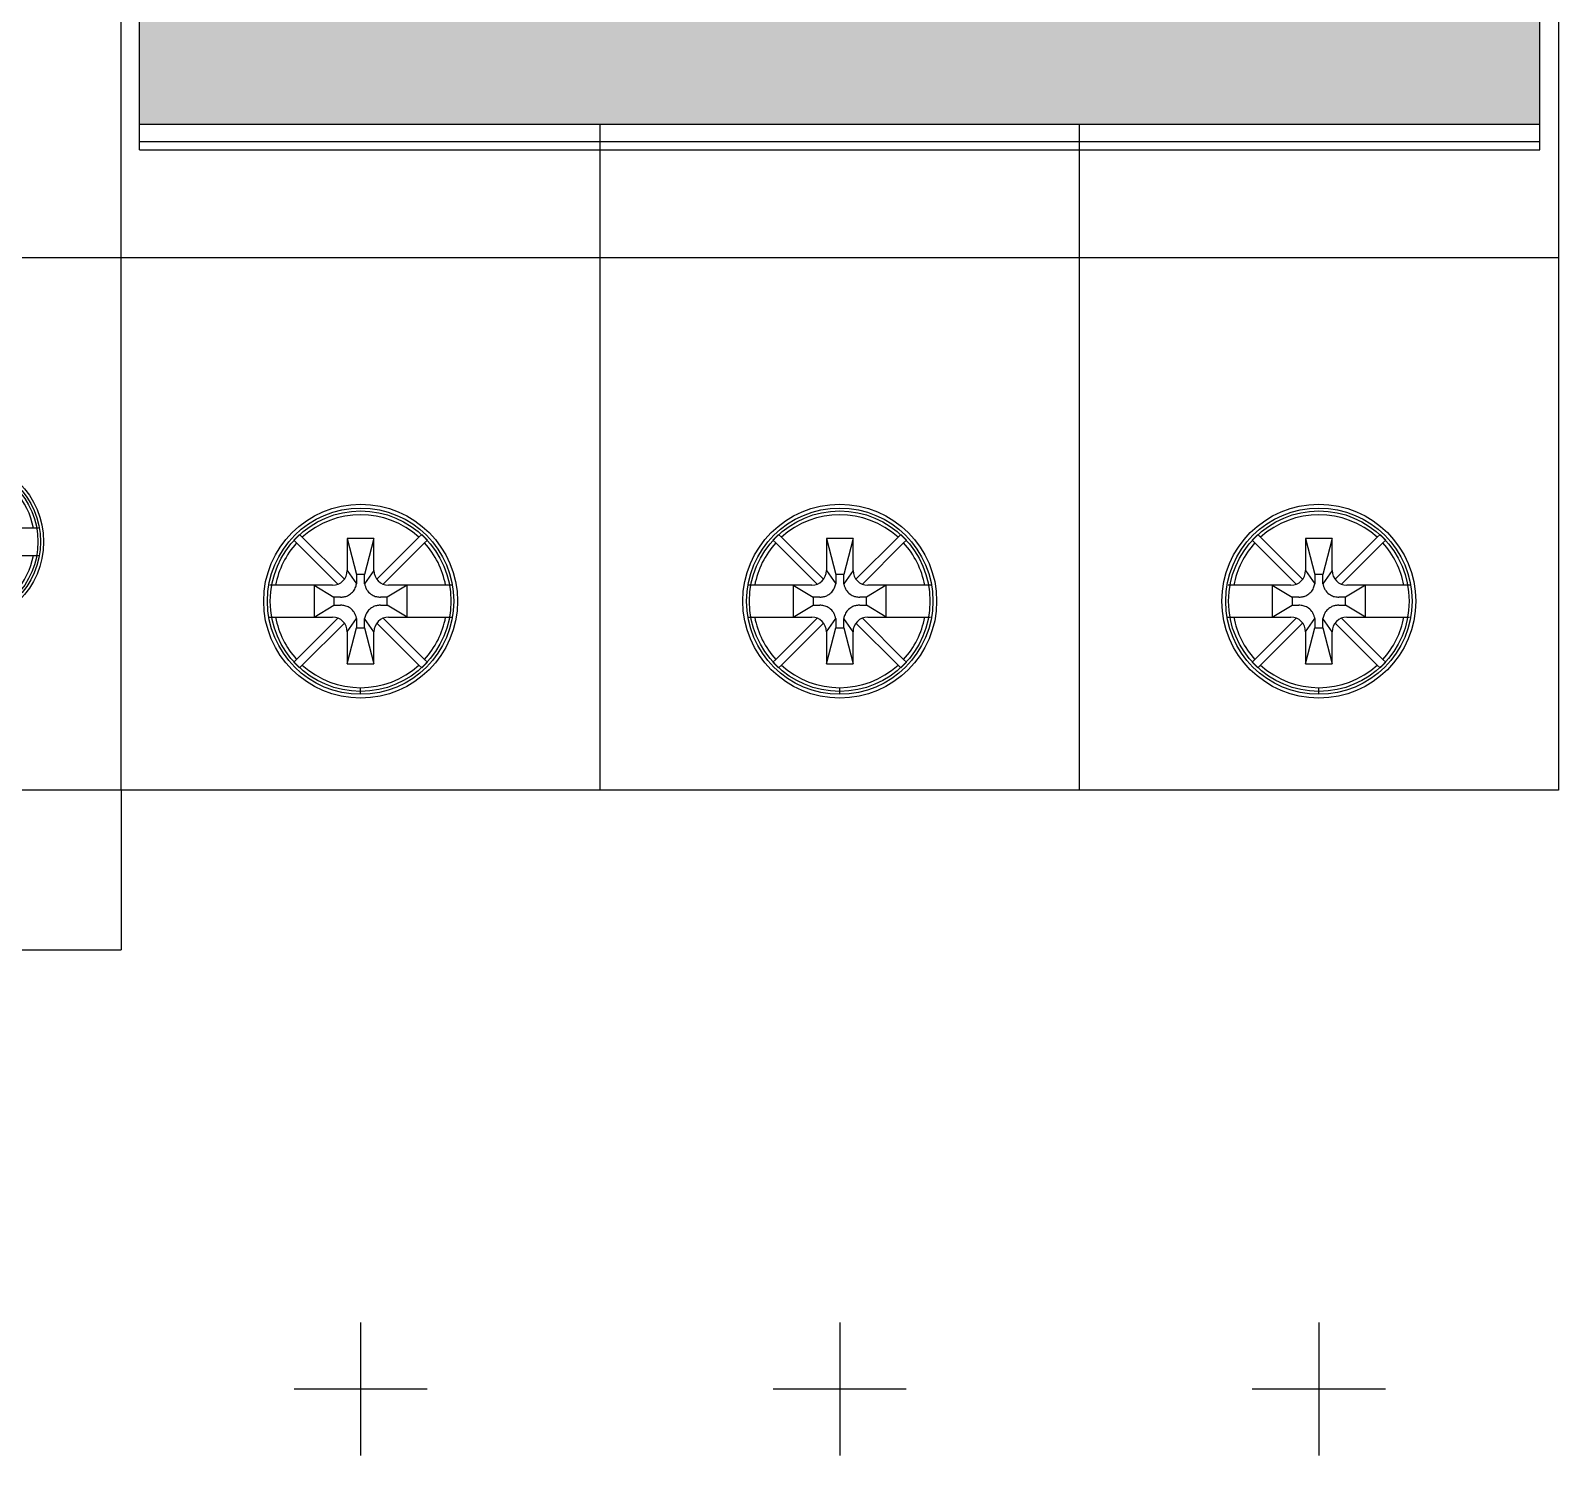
# Model space of a CAD drawing. Extents: x 1403505 to 1404105, y 398623 to 400223.
# Drawn here: x 1403819.5 to 1403876.9, y 399327.3 to 399380.8 of the extents above; entities that cross this region are included whole.
import ezdxf

# ---------------------------------------------------------------- set-up
doc = ezdxf.new("R2010")
doc.units = 0
doc.header["$MEASUREMENT"] = 0

# ---------------------------------------------------------------- blocks, each defined once
blk = doc.blocks.new('微端2P+ELE-63mm-2022.1')
at = {"color": 0}
for p, q in [((63, -42.5), (63, 42.5)), ((63, -42.5), (63, -48.5)), ((0, -48.5), (63, -48.5))]:
    blk.add_line(p, q, dxfattribs=at)
at = {"color": 0, "linetype": 'Continuous', "lineweight": 25}
for p, q in [((59.902, -32.65), (57.872, -32.65)), ((57.872, -33.68), (59.894, -33.68))]:
    blk.add_line(p, q, dxfattribs=at)
at = {"color": 0}
for points in [[(63, -42.5), (36, -42.5), (36, 42.5), (63, 42.5)], [(63, -22.5), (36, -22.5)]]:
    blk.add_lwpolyline(points, dxfattribs=at)
for radius in [3.124, 2.91]:
    blk.add_circle((56.969, -33.165), radius, dxfattribs=at)
at = {"color": 0, "linetype": 'Continuous', "lineweight": 25}
blk.add_circle((56.969, -33.165), 3.003, dxfattribs=at)
for radius, start, end in [(2.788, 10.63871, 42.35464), (2.789, 317.64536, 349.36129)]:
    blk.add_arc((56.969, -33.165), radius, start, end, dxfattribs=at)
blk = doc.blocks.new('微端3P-54mm-2022.1')
h = blk.add_hatch(color=0)
h.dxf.hatch_style = 1
h.paths.add_polyline_path([(53.3, -17.47), (53.3, -12.967), (0.7, -12.967), (0.7, -17.47)])
at = {"color": 0}
for p, q in [((0, -42.5), (0, 42.5)), ((54, 42.5), (54, -42.5)), ((18, -42.5), (18, -17.47)), ((36, -17.47), (36, -42.5)), ((54, -22.5), (0, -22.5)), ((54, -42.5), (0, -42.5))]:
    blk.add_line(p, q, dxfattribs=at)
at = {"color": 0, "linetype": 'Continuous', "lineweight": 25}
for p, q in [((0.7, -18.439), (0.7, -12.224)), ((53.3, -18.439), (53.3, -12.224)), ((0.7, -17.47), (53.3, -17.47)), ((0.7, -18.129), (53.3, -18.129)), ((0.7, -18.439), (53.3, -18.439)), ((6.702, -32.888), (6.49, -33.101)), ((6.49, -33.101), (6.598, -33.209)), ((6.598, -33.209), (8.15, -34.76)), ((6.81, -32.997), (6.702, -32.888)), ((8.39, -34.577), (6.81, -32.997)), ((8.5, -33.049), (8.85, -34.401)), ((9.5, -33.049), (8.5, -33.049)), ((8.5, -33.049), (8.5, -34.247)), ((9.5, -33.049), (9.15, -34.401)), ((9.5, -34.247), (9.5, -33.049)), ((11.19, -32.997), (9.61, -34.577)), ((9.85, -34.76), (11.402, -33.209)), ((11.298, -32.888), (11.19, -32.997)), ((11.51, -33.101), (11.298, -32.888)), ((11.402, -33.209), (11.51, -33.101)), ((24.702, -32.888), (24.49, -33.101)), ((24.49, -33.101), (24.598, -33.209)), ((24.598, -33.209), (26.15, -34.76)), ((24.81, -32.997), (24.702, -32.888)), ((26.39, -34.577), (24.81, -32.997)), ((26.5, -33.049), (26.5, -34.247)), ((27.5, -33.049), (26.5, -33.049)), ((26.5, -33.049), (26.85, -34.401)), ((27.5, -33.049), (27.15, -34.401)), ((27.5, -34.247), (27.5, -33.049)), ((29.19, -32.997), (27.61, -34.577)), ((27.85, -34.76), (29.402, -33.209)), ((29.298, -32.888), (29.19, -32.997)), ((29.51, -33.101), (29.298, -32.888)), ((29.402, -33.209), (29.51, -33.101)), ((42.702, -32.888), (42.49, -33.101)), ((42.49, -33.101), (42.598, -33.209)), ((42.598, -33.209), (44.15, -34.76)), ((42.81, -32.997), (42.702, -32.888)), ((44.39, -34.577), (42.81, -32.997)), ((44.5, -33.049), (44.85, -34.401)), ((45.5, -33.049), (44.5, -33.049)), ((44.5, -33.049), (44.5, -34.247)), ((45.5, -33.049), (45.15, -34.401)), ((45.5, -34.247), (45.5, -33.049)), ((47.19, -32.997), (45.61, -34.577)), ((45.85, -34.76), (47.402, -33.209)), ((47.298, -32.888), (47.19, -32.997)), ((47.51, -33.101), (47.298, -32.888)), ((47.402, -33.209), (47.51, -33.101)), ((8.5, -34.247), (8.85, -34.749)), ((9.15, -34.401), (8.85, -34.401)), ((8.85, -34.401), (8.85, -34.749)), ((9.5, -34.247), (9.15, -34.749)), ((9.15, -34.749), (9.15, -34.401)), ((26.5, -34.247), (26.85, -34.749)), ((27.15, -34.401), (26.85, -34.401)), ((26.85, -34.401), (26.85, -34.749)), ((27.5, -34.247), (27.15, -34.749)), ((27.15, -34.749), (27.15, -34.401)), ((44.5, -34.247), (44.85, -34.749)), ((44.85, -34.401), (44.85, -34.749)), ((45.15, -34.401), (44.85, -34.401)), ((45.5, -34.247), (45.15, -34.749)), ((45.15, -34.749), (45.15, -34.401)), ((7.948, -34.799), (5.591, -34.799)), ((7.25, -34.799), (7.25, -35.999)), ((7.25, -34.799), (8, -35.249)), ((10.75, -34.799), (10, -35.249)), ((12.418, -34.799), (10.052, -34.799)), ((10.75, -35.999), (10.75, -34.799)), ((25.948, -34.799), (23.591, -34.799)), ((25.25, -34.799), (25.25, -35.999)), ((25.25, -34.799), (26, -35.249)), ((28.75, -34.799), (28, -35.249)), ((30.418, -34.799), (28.052, -34.799)), ((28.75, -35.999), (28.75, -34.799)), ((43.948, -34.799), (41.591, -34.799)), ((43.25, -34.799), (44, -35.249)), ((43.25, -34.799), (43.25, -35.999)), ((46.75, -34.799), (46, -35.249)), ((48.418, -34.799), (46.052, -34.799)), ((46.75, -35.999), (46.75, -34.799)), ((7.25, -35.999), (8, -35.549)), ((8, -35.249), (8, -35.549)), ((8.25, -35.249), (8, -35.249)), ((8, -35.549), (8.25, -35.549)), ((10, -35.249), (9.75, -35.249)), ((9.75, -35.549), (10, -35.549)), ((10, -35.549), (10, -35.249)), ((10.75, -35.999), (10, -35.549)), ((25.25, -35.999), (26, -35.549)), ((26, -35.249), (26, -35.549)), ((26.25, -35.249), (26, -35.249)), ((26, -35.549), (26.25, -35.549)), ((28, -35.249), (27.75, -35.249)), ((27.75, -35.549), (28, -35.549)), ((28, -35.549), (28, -35.249)), ((28.75, -35.999), (28, -35.549)), ((43.25, -35.999), (44, -35.549)), ((44, -35.249), (44, -35.549)), ((44.25, -35.249), (44, -35.249)), ((44, -35.549), (44.25, -35.549)), ((46, -35.249), (45.75, -35.249)), ((45.75, -35.549), (46, -35.549)), ((46, -35.549), (46, -35.249)), ((46.75, -35.999), (46, -35.549)), ((5.582, -35.999), (7.948, -35.999)), ((8.15, -36.037), (6.598, -37.588)), ((8.5, -36.551), (8.85, -36.053)), ((8.85, -36.053), (8.85, -36.401)), ((9.5, -36.551), (9.15, -36.049)), ((9.15, -36.401), (9.15, -36.049)), ((11.402, -37.588), (9.85, -36.037)), ((10.052, -35.999), (12.409, -35.999)), ((23.582, -35.999), (25.948, -35.999)), ((26.15, -36.037), (24.598, -37.588)), ((26.5, -36.551), (26.85, -36.053)), ((26.85, -36.053), (26.85, -36.401)), ((27.15, -36.401), (27.15, -36.049)), ((27.5, -36.551), (27.15, -36.049)), ((29.402, -37.588), (27.85, -36.037)), ((28.052, -35.999), (30.409, -35.999)), ((41.582, -35.999), (43.948, -35.999)), ((44.15, -36.037), (42.598, -37.588)), ((44.5, -36.551), (44.85, -36.053)), ((44.85, -36.053), (44.85, -36.401)), ((45.15, -36.401), (45.15, -36.049)), ((45.5, -36.551), (45.15, -36.049)), ((47.402, -37.588), (45.85, -36.037)), ((46.052, -35.999), (48.409, -35.999)), ((6.81, -37.8), (8.39, -36.22)), ((8.5, -37.749), (8.85, -36.401)), ((8.5, -36.551), (8.5, -37.749)), ((8.85, -36.401), (9.15, -36.401)), ((9.15, -36.401), (9.5, -37.749)), ((9.5, -37.749), (9.5, -36.551)), ((9.61, -36.22), (11.19, -37.8)), ((24.81, -37.8), (26.39, -36.22)), ((26.5, -37.749), (26.85, -36.401)), ((26.5, -36.551), (26.5, -37.749)), ((26.85, -36.401), (27.15, -36.401)), ((27.15, -36.401), (27.5, -37.749)), ((27.5, -37.749), (27.5, -36.551)), ((27.61, -36.22), (29.19, -37.8)), ((42.81, -37.8), (44.39, -36.22)), ((44.5, -37.749), (44.85, -36.401)), ((44.5, -36.551), (44.5, -37.749)), ((44.85, -36.401), (45.15, -36.401)), ((45.15, -36.401), (45.5, -37.749)), ((45.5, -37.749), (45.5, -36.551)), ((45.61, -36.22), (47.19, -37.8)), ((6.598, -37.588), (6.49, -37.697)), ((6.49, -37.697), (6.702, -37.909)), ((6.702, -37.909), (6.81, -37.8)), ((8.5, -37.749), (9.5, -37.749)), ((11.19, -37.8), (11.298, -37.909)), ((11.298, -37.909), (11.51, -37.697)), ((11.51, -37.697), (11.402, -37.588)), ((24.598, -37.588), (24.49, -37.697)), ((24.49, -37.697), (24.702, -37.909)), ((24.702, -37.909), (24.81, -37.8)), ((26.5, -37.749), (27.5, -37.749)), ((29.19, -37.8), (29.298, -37.909)), ((29.298, -37.909), (29.51, -37.697)), ((29.51, -37.697), (29.402, -37.588)), ((42.598, -37.588), (42.49, -37.697)), ((42.49, -37.697), (42.702, -37.909)), ((42.702, -37.909), (42.81, -37.8)), ((44.5, -37.749), (45.5, -37.749)), ((47.19, -37.8), (47.298, -37.909)), ((47.298, -37.909), (47.51, -37.697)), ((47.51, -37.697), (47.402, -37.588)), ((9, -38.899), (9, -38.649)), ((27, -38.899), (27, -38.649)), ((45, -38.899), (45, -38.649))]:
    blk.add_line(p, q, dxfattribs=at)
at = {"color": 1}
for p, q in [((9, -62.5), (9, -67.5)), ((27, -62.5), (27, -67.5)), ((45, -62.5), (45, -67.5)), ((6.5, -65), (11.5, -65)), ((24.5, -65), (29.5, -65)), ((42.5, -65), (47.5, -65))]:
    blk.add_line(p, q, dxfattribs=at)
at = {"color": 0}
for centre, radius in [((9, -35.399), 3.641), ((9, -35.399), 3.391), ((27, -35.399), 3.641), ((27, -35.399), 3.391), ((45, -35.399), 3.641), ((45, -35.399), 3.391)]:
    blk.add_circle(centre, radius, dxfattribs=at)
at = {"color": 0, "linetype": 'Continuous', "lineweight": 25}
for centre in [(9, -35.399), (27, -35.399), (45, -35.399)]:
    blk.add_circle(centre, 3.5, dxfattribs=at)
for centre, radius, start, end in [((9, -35.399), 3.25, 47.64536, 132.35464), ((27, -35.399), 3.25, 47.64536, 132.35464), ((45, -35.399), 3.25, 47.64536, 132.35464), ((9, -35.399), 3.25, 137.64536, 169.36129), ((9, -35.399), 3.25, 10.63871, 42.35464), ((27, -35.399), 3.25, 137.64536, 169.36129), ((27, -35.399), 3.25, 10.63871, 42.35464), ((45, -35.399), 3.25, 137.64536, 169.36129), ((45, -35.399), 3.25, 10.63871, 42.35464), ((7.948, -34.247), 0.552, 270, 359.99998), ((10.052, -34.247), 0.552, 180, 270), ((25.948, -34.247), 0.552, 270, 359.99998), ((28.052, -34.247), 0.552, 180, 270), ((43.948, -34.247), 0.552, 270, 359.99998), ((46.052, -34.247), 0.552, 180, 270), ((8.333, -34.706), 0.506, 316.51826, 337.4465), ((8.03, -34.582), 0.834, 337.60127, 343.05316), ((6.617, -34.147), 2.313, 342.93882, 344.92276), ((11.383, -34.147), 2.313, 195.07731, 196.40129), ((10.386, -34.447), 1.272, 196.13123, 198.52732), ((9.888, -34.614), 0.747, 198.52327, 202.57553), ((9.652, -34.714), 0.49, 202.36733, 217.76166), ((26.333, -34.706), 0.506, 316.51826, 337.4465), ((26.03, -34.582), 0.834, 337.60127, 343.05316), ((24.617, -34.147), 2.313, 342.93882, 344.92276), ((29.383, -34.147), 2.313, 195.07731, 196.40129), ((28.386, -34.447), 1.272, 196.13123, 198.52732), ((27.888, -34.614), 0.747, 198.52327, 202.57553), ((27.652, -34.714), 0.49, 202.36733, 217.76166), ((44.333, -34.706), 0.506, 316.51826, 337.4465), ((44.03, -34.582), 0.834, 337.60127, 343.05316), ((42.617, -34.147), 2.313, 342.93882, 344.92276), ((47.383, -34.147), 2.313, 195.07731, 196.40129), ((46.386, -34.447), 1.272, 196.13123, 198.52732), ((45.888, -34.614), 0.747, 198.52327, 202.57553), ((45.652, -34.714), 0.49, 202.36733, 217.76166), ((8.061, -32.944), 2.312, 274.68687, 276.01098), ((8.057, -37.854), 2.313, 83.23396, 85.2255), ((8.176, -33.978), 1.272, 275.74089, 278.13724), ((8.233, -36.385), 0.834, 77.87533, 83.34886), ((8.25, -34.498), 0.747, 278.13318, 282.18589), ((8.305, -34.745), 0.494, 282.02026, 298.83602), ((8.303, -36.059), 0.5, 58.0737, 77.8061), ((8.232, -34.617), 0.641, 299.00842, 316.94231), ((9.765, -34.621), 0.636, 218.11318, 238.57655), ((9.697, -34.739), 0.5, 238.26897, 257.92195), ((9.695, -36.053), 0.494, 102.02102, 118.83586), ((9.766, -34.412), 0.834, 257.99032, 263.442), ((9.75, -36.299), 0.747, 98.13424, 102.18669), ((9.824, -36.819), 1.272, 95.74209, 98.13829), ((9.939, -32.944), 2.313, 263.32767, 265.31154), ((9.939, -37.853), 2.313, 94.68813, 96.01216), ((26.061, -32.944), 2.312, 274.68687, 276.01098), ((26.057, -37.854), 2.313, 83.23396, 85.2255), ((26.176, -33.978), 1.272, 275.74089, 278.13724), ((26.233, -36.385), 0.834, 77.87533, 83.34886), ((26.25, -34.498), 0.747, 278.13318, 282.18589), ((26.305, -34.745), 0.494, 282.02026, 298.83602), ((26.303, -36.059), 0.5, 58.0737, 77.8061), ((26.232, -34.617), 0.641, 299.00842, 316.94231), ((27.765, -34.621), 0.636, 218.11318, 238.57655), ((27.697, -34.739), 0.5, 238.26897, 257.92195), ((27.695, -36.053), 0.494, 102.02102, 118.83586), ((27.766, -34.412), 0.834, 257.99032, 263.442), ((27.75, -36.299), 0.747, 98.13424, 102.18669), ((27.824, -36.819), 1.272, 95.74209, 98.13829), ((27.939, -32.944), 2.313, 263.32767, 265.31154), ((27.939, -37.853), 2.313, 94.68813, 96.01216), ((44.061, -32.944), 2.312, 274.68687, 276.01098), ((44.057, -37.854), 2.313, 83.23396, 85.2255), ((44.176, -33.978), 1.272, 275.74089, 278.13724), ((44.233, -36.385), 0.834, 77.87533, 83.34886), ((44.25, -34.498), 0.747, 278.13318, 282.18589), ((44.305, -34.745), 0.494, 282.02026, 298.83602), ((44.303, -36.059), 0.5, 58.0737, 77.8061), ((44.232, -34.617), 0.641, 299.00842, 316.94231), ((45.765, -34.621), 0.636, 218.11318, 238.57655), ((45.697, -34.739), 0.5, 238.26897, 257.92195), ((45.695, -36.053), 0.494, 102.02102, 118.83586), ((45.766, -34.412), 0.834, 257.99032, 263.442), ((45.75, -36.299), 0.747, 98.13424, 102.18669), ((45.824, -36.819), 1.272, 95.74209, 98.13829), ((45.939, -32.944), 2.313, 263.32767, 265.31154), ((45.939, -37.853), 2.313, 94.68813, 96.01216), ((9, -35.399), 3.25, 190.63871, 222.35464), ((7.948, -36.551), 0.552, 0, 89.99998), ((8.234, -36.176), 0.636, 37.8376, 58.38348), ((8.347, -36.084), 0.49, 22.02904, 37.48553), ((8.111, -36.183), 0.747, 18.16941, 22.23785), ((7.612, -36.347), 1.272, 15.76814, 18.17351), ((6.613, -36.64), 2.313, 14.71022, 16.03927), ((11.383, -36.65), 2.313, 162.93881, 164.92276), ((9.97, -36.215), 0.834, 157.60127, 163.05316), ((9.667, -36.091), 0.506, 136.51826, 157.4465), ((9.768, -36.18), 0.641, 119.00822, 136.94227), ((10.052, -36.551), 0.552, 90, 180.00002), ((9, -35.399), 3.25, 317.64536, 349.36129), ((27, -35.399), 3.25, 190.63871, 222.35464), ((25.948, -36.551), 0.552, 0, 89.99998), ((26.234, -36.176), 0.636, 37.8376, 58.38348), ((26.347, -36.084), 0.49, 22.02904, 37.48553), ((26.111, -36.183), 0.747, 18.16941, 22.23785), ((25.612, -36.347), 1.272, 15.76814, 18.17351), ((24.613, -36.64), 2.313, 14.71022, 16.03927), ((29.383, -36.65), 2.313, 162.93881, 164.92276), ((27.97, -36.215), 0.834, 157.60127, 163.05316), ((27.667, -36.091), 0.506, 136.51826, 157.4465), ((27.768, -36.18), 0.641, 119.00822, 136.94227), ((28.052, -36.551), 0.552, 90, 180.00002), ((27, -35.399), 3.25, 317.64536, 349.36129), ((45, -35.399), 3.25, 190.63871, 222.35464), ((43.948, -36.551), 0.552, 0, 89.99998), ((44.234, -36.176), 0.636, 37.8376, 58.38348), ((44.347, -36.084), 0.49, 22.02904, 37.48553), ((44.111, -36.183), 0.747, 18.16941, 22.23785), ((43.612, -36.347), 1.272, 15.76814, 18.17351), ((42.613, -36.64), 2.313, 14.71022, 16.03927), ((47.383, -36.65), 2.313, 162.93881, 164.92276), ((45.97, -36.215), 0.834, 157.60127, 163.05316), ((45.667, -36.091), 0.506, 136.51826, 157.4465), ((45.768, -36.18), 0.641, 119.00822, 136.94227), ((46.052, -36.551), 0.552, 90, 180.00002), ((45, -35.399), 3.25, 317.64536, 349.36129), ((9, -35.399), 3.25, 227.64536, 312.35465), ((27, -35.399), 3.25, 227.64536, 312.35465), ((45, -35.399), 3.25, 227.64536, 312.35465)]:
    blk.add_arc(centre, radius, start, end, dxfattribs=at)

msp = doc.modelspace()

# ---------------------------------------------------------------- block references
at = {"color": 6}
for name, p in [('微端2P+ELE-63mm-2022.1', (1403759.927, 399394.806)), ('微端3P-54mm-2022.1', (1403822.927, 399394.806))]:
    msp.add_blockref(name, p, dxfattribs=at)

doc.saveas('drawing.dxf')
